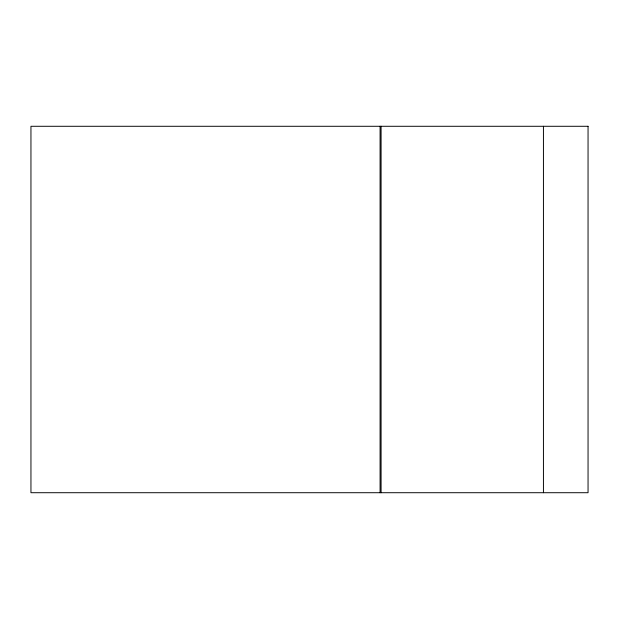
<?xml version="1.0" encoding="UTF-8"?>
<svg xmlns="http://www.w3.org/2000/svg" width="619" height="619" viewBox="0 0 619 619"><rect width="100%" height="100%" fill="white"/><g stroke="black" fill="none" stroke-linecap="round" stroke-linejoin="round"><path stroke-width="0.93" d="M543.436 126.284L543.436 492.716M381.087 126.284L381.087 492.716M380.081 126.284L380.081 492.716M588.05 126.284L30.95 126.284L30.95 492.716L588.05 492.716L588.05 126.284"/></g></svg>
